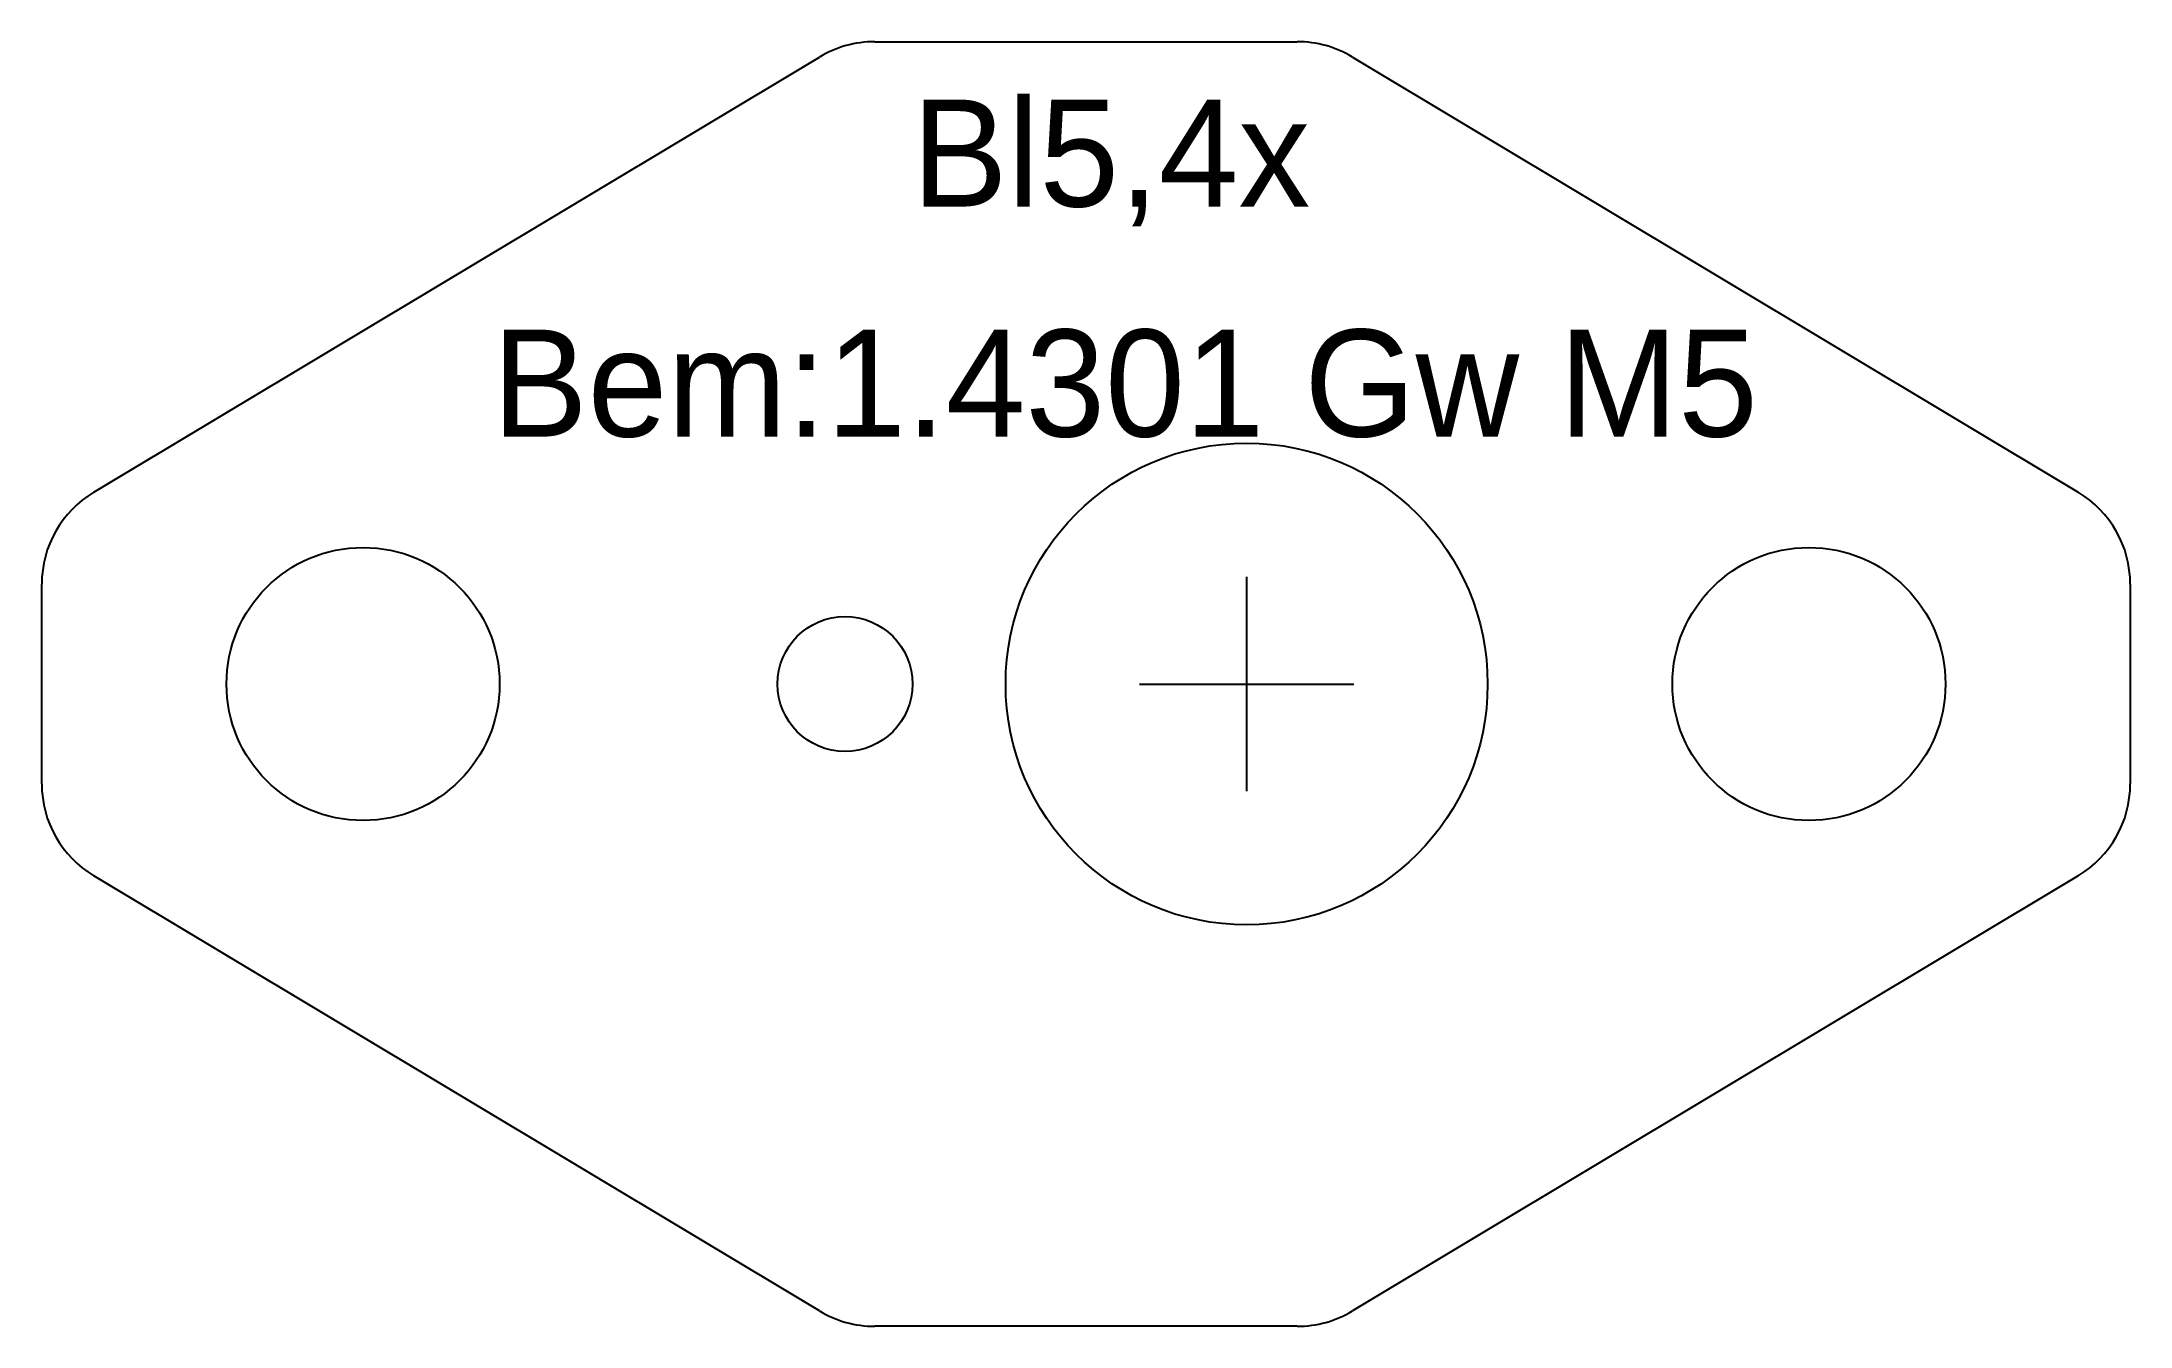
# Model space of a CAD drawing. Extents: x 0 to 97.5, y 0 to 60.
import ezdxf
from ezdxf.enums import TextEntityAlignment as Align

# ---------------------------------------------------------------- set-up
doc = ezdxf.new("R2010")
doc.units = 0
doc.layers.add('WHITE', color=7, linetype='CONTINUOUS')
doc.layers.add('YELLOW', color=2, linetype='CONTINUOUS')

msp = doc.modelspace()

# ---------------------------------------------------------------- linework, layer by layer
at = {"layer": 'WHITE', "linetype": 'CONTINUOUS'}
for p, q in [((38.88492, 60), (58.615071, 60)), ((2.427521, 38.956513), (36.312441, 59.287465)), ((61.187565, 59.287456), (95.072194, 38.956515)), ((0, 25.330952), (0, 34.669048)), ((97.4997, 34.66906), (97.4997, 25.33094)), ((36.312441, 0.712535), (2.427521, 21.043487)), ((95.072194, 21.043485), (61.187565, 0.712544)), ((58.615071, 0), (38.88492, 0))]:
    msp.add_line(p, q, dxfattribs=at)
for centre, radius in [((15, 30), 6.375), ((82.4997, 30), 6.375), ((37.5, 30), 3.15)]:
    msp.add_circle(centre, radius, dxfattribs=at)
for centre, start, end in [((38.88492, 55), 90, 120.963757), ((58.615071, 55), 59.036041, 90), ((5, 34.669048), 120.963757, 180), ((92.4997, 34.66906), 0, 59.036041), ((5, 25.330952), -180, -120.963757), ((92.4997, 25.33094), -59.036041, 0), ((38.88492, 5), -120.963757, -90), ((58.615071, 5), -90, -59.036041)]:
    msp.add_arc(centre, 5, start, end, dxfattribs=at)
at = {"layer": 'YELLOW', "linetype": 'CONTINUOUS'}
for p, q in [((56.25, 35), (56.25, 25)), ((51.25, 30), (61.25, 30))]:
    msp.add_line(p, q, dxfattribs=at)
msp.add_circle((56.25, 30), 11.25, dxfattribs=at)

# ---------------------------------------------------------------- texts
at = {"layer": 'WHITE'}
for s, p in [('Bl5,4x', (40.629537, 57.300912)), ('Bem:1.4301 Gw M5', (21.026745, 46.555678))]:
    msp.add_text(s, height=5, dxfattribs=at).set_placement(p, align=Align.TOP_LEFT)

doc.saveas('drawing.dxf')
